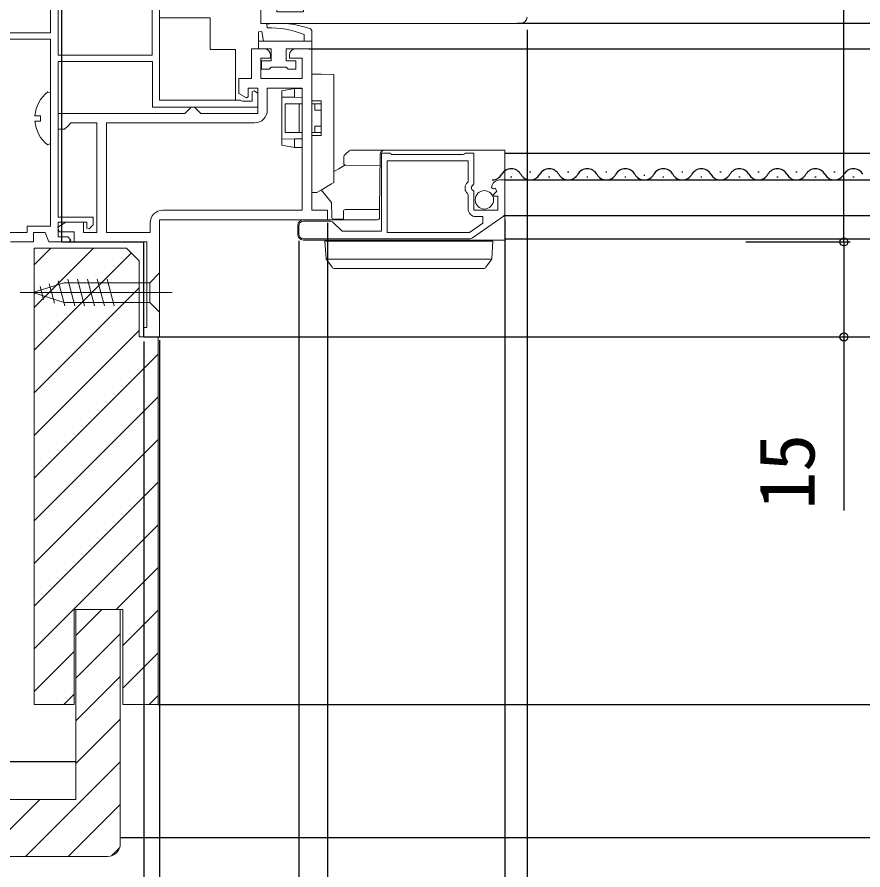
# Model space of a CAD drawing. Units: millimetres, scale not verified. Extents: x -525 to 525, y -783 to 778.
# Drawn here: x -337 to -203.5, y -596.9 to -462.3 of the extents above; entities that cross this region are included whole.
import ezdxf
from ezdxf.enums import TextEntityAlignment as Align

# ---------------------------------------------------------------- set-up
doc = ezdxf.new("R2010")
doc.units = ezdxf.units.MM
doc.header["$LTSCALE"] = 4
for name, color, linetype, lineweight in [('0-3_YKK_11', 7, 'Continuous', 18), ('0-6_YKK_13', 4, 'Continuous', 18), ('0-B_YSS_KE', 3, 'Continuous', 18)]:
    doc.layers.add(name, color=color, linetype=linetype, lineweight=lineweight)
for name, color, linetype in [('0-5_YKK_12', 2, 'Continuous'), ('0-8_YKK_D', 6, 'Continuous'), ('0-A_YSS_K', 3, 'Continuous')]:
    doc.layers.add(name, color=color, linetype=linetype)
doc.styles.add('ＭＳ ゴシック', font='')
doc.styles.get('ＭＳ ゴシック').set_extended_font_data('MS Gothic')

msp = doc.modelspace()

# ---------------------------------------------------------------- linework, layer by layer
at = {"layer": '0-3_YKK_11', "color": 211}
msp.add_line((-322.899, -479), (-299.499, -479), dxfattribs=at)
at = {"layer": '0-3_YKK_11'}
for p, q in [((-265.119, -497.174), (-260.299, -493.809)), ((-292.5, -495.2), (-292.5, -496.6)), ((-287.59, -494.5), (-291.8, -494.5)), ((-291.8, -497.3), (-265.52, -497.3))]:
    msp.add_line(p, q, dxfattribs=at)
for points in [[(-321.426, -424.906), (-321.249, -424.6), (-318.5, -424.6), (-318.5, -424.3), (-298.5, -424.3), (-298.5, -439.375), (-298.312, -439.766), (-298.312, -440.234), (-298.5, -440.624), (-298.5, -446.3), (-296, -446.3), (-296, -443.3), (-291.8, -443.3), (-291.8, -461.5), (-296, -461.5), (-296, -459.3), (-298.5, -459.3), (-298.5, -463.3), (-257.5, -463.3)], [(-262.099, -489.182), (-261.848, -489.393), (-261.529, -489.308), (-261.259, -489.776), (-261.836, -490.353), (-261.734, -490.6), (-261.1, -490.6), (-261.1, -492.8), (-264.9, -492.8), (-264.9, -489.8), (-265.2, -489.5), (-265.353, -489.171), (-264.9, -488.631), (-264.9, -483.8), (-266.227, -483.8), (-266.4, -483.9), (-266.573, -484), (-277.827, -484), (-278, -483.9), (-278.173, -483.8), (-279.5, -483.8), (-279.5, -496.1), (-285.7, -496.1), (-287.095, -494.705)], [(-265.614, -496.3), (-278.6, -496.3), (-278.6, -485), (-265.8, -485), (-265.8, -488.304), (-266.043, -488.593)], [(-260, -493.235), (-260, -488), (-260.804, -488)], [(-265.907, -490.143), (-265.8, -490.372), (-265.8, -492.6)], [(-264.6, -493.8), (-263.5, -493.8), (-263.5, -494.824), (-265.614, -496.3)]]:
    msp.add_lwpolyline(points, dxfattribs=at)
at = {"layer": '0-3_YKK_11', "color": 211}
for points in [[(-330.499, -428.3), (-330.499, -468.3), (-315.699, -468.3), (-315.699, -460.214)], [(-342.999, -497.5), (-342.999, -463.6), (-341.999, -463.6), (-341.999, -464.8), (-331.699, -464.8), (-331.699, -440.3)], [(-314.499, -445.458), (-314.499, -475.4), (-301.799, -475.4), (-301.559, -475.52), (-301.399, -475.6), (-299.899, -475.6), (-299.899, -474.127), (-299.599, -473.954), (-298.999, -474.3), (-298.999, -476.5), (-315.599, -476.5), (-315.599, -469.3), (-330.499, -469.3), (-330.499, -493.9), (-324.999, -493.9), (-324.999, -495.1), (-325.622, -495.754), (-325.999, -495.603), (-325.999, -494.7), (-330.499, -494.7), (-330.499, -497), (-328.999, -497), (-328.499, -497.5), (-328.799, -497.8), (-331.999, -497.8), (-332.545, -496.3), (-334.399, -496.3), (-334.399, -497.8), (-338.041, -497.8)], [(-297.999, -467.3), (-299.999, -467.3), (-299.999, -472), (-301.999, -472), (-301.999, -474.354), (-300.799, -475.046), (-300.499, -474.873), (-300.499, -473.5), (-298.999, -473.5), (-298.999, -477.5), (-307.999, -477.5), (-308.499, -477), (-308.999, -476.5), (-309.499, -476.5), (-309.999, -477), (-310.499, -477.5), (-330.499, -477.5), (-330.499, -480), (-329.499, -480), (-328.999, -479.5), (-328.499, -479), (-324.399, -479), (-324.399, -496.3), (-326.499, -496.3), (-326.499, -494.7), (-329.299, -494.7), (-330.567, -495.456), (-330.362, -496.2), (-327.999, -496.2), (-327.999, -497.8), (-316.5, -497.8), (-316.5, -511.3), (-317, -511.3), (-317, -512.8), (-314.5, -512.8), (-314.5, -494.3)], [(-314.5, -494.3), (-287.999, -494.3), (-287.999, -492.8), (-290.499, -492.8), (-290.499, -467.3), (-292.999, -467.3)], [(-293.999, -468.3), (-293.999, -468.8), (-291.999, -468.8), (-291.999, -472), (-298.499, -472), (-298.499, -468.8), (-296.999, -468.8), (-296.999, -468.3)], [(-297.499, -477), (-297.499, -473.5), (-291.999, -473.5), (-291.999, -492.8), (-313.999, -492.8)], [(-315.999, -494.8), (-315.999, -496.3), (-322.899, -496.3), (-322.899, -479)]]:
    msp.add_lwpolyline(points, dxfattribs=at)
msp.add_lwpolyline([(-341.999, -496.3), (-341.999, -465.8), (-331.699, -465.8), (-331.699, -495.3), (-335.399, -495.3), (-335.399, -496.3)], close=True, dxfattribs=at)
at = {"layer": '0-3_YKK_11'}
for centre, radius, start, end in [((-257.5, -462.3), 1, 270.00001, 359.99999), ((-265.2, -489.3), 1.1, 139.99999, 229.99481), ((-260.804, -489.3), 1.3, 89.99998, 174.7841), ((-264.6, -492.6), 1.2, 180.00001, 269.99999), ((-260.7, -493.235), 0.7, 304.91937, 359.99998), ((-291.8, -495.2), 0.7, 90.00001, 179.99999), ((-287.59, -495.2), 0.7, 45.00004, 90.00003), ((-291.8, -496.6), 0.7, 180.00001, 269.99999), ((-265.52, -496.6), 0.7, 269.99992, 304.91935)]:
    msp.add_arc(centre, radius, start, end, dxfattribs=at)
at = {"layer": '0-3_YKK_11', "color": 211}
for centre, radius, start, end in [((-297.999, -468.3), 1, 0.00001, 89.99999), ((-292.999, -468.3), 1, 90.00001, 179.99999), ((-299.499, -477), 2, 270.00001, 359.99999), ((-313.999, -494.8), 2, 90.00001, 179.99999)]:
    msp.add_arc(centre, radius, start, end, dxfattribs=at)
at = {"layer": '0-5_YKK_12'}
for p, q in [((-329.999, -407.8), (-329.999, -497.8)), ((5.5, -463.3), (-258, -463.3)), ((-290.999, -467.3), (5.5, -467.3)), ((-260, -483.8), (5.5, -483.8)), ((-256.099, -486.74), (-255.899, -486.74)), ((-250.099, -486.74), (-249.899, -486.74)), ((-244.099, -486.74), (-243.899, -486.74)), ((-238.099, -487.24), (-237.899, -487.24)), ((-232.099, -486.74), (-231.899, -486.74)), ((-226.099, -486.74), (-225.899, -486.74)), ((-220.099, -486.74), (-219.899, -486.74)), ((-214.099, -486.74), (-213.899, -486.74)), ((-208.099, -486.74), (-207.899, -486.74)), ((-260, -488), (5.5, -488)), ((-259.099, -487.5), (-258.899, -487.5)), ((-253.099, -487.5), (-252.899, -487.5)), ((-247.099, -487.5), (-246.899, -487.5)), ((-241.099, -487.5), (-240.899, -487.5)), ((-235.099, -487.5), (-234.899, -487.5)), ((-229.099, -487.5), (-228.899, -487.5)), ((-223.099, -487.5), (-222.899, -487.5)), ((-217.099, -487.5), (-216.899, -487.5)), ((-211.099, -487.5), (-210.899, -487.5)), ((-205.099, -487.5), (-204.899, -487.5)), ((-260, -493.6), (5.5, -493.6)), ((-329.999, -497.8), (-317, -497.8)), ((-317, -512.798), (-317, -497.8)), ((-260, -497.3), (5.5, -497.3)), ((-317, -512.798), (-11.09, -512.798))]:
    msp.add_line(p, q, dxfattribs=at)
for centre, start, end in [((-261.999, -486.282), 270, 330.79746), ((-258.999, -487.958), 29.20254, 150.79746), ((-255.999, -486.282), 209.20254, 330.79746), ((-252.999, -487.958), 29.20254, 150.79746), ((-249.999, -486.282), 209.20254, 330.79746), ((-246.999, -487.958), 29.20254, 150.79746), ((-243.999, -486.282), 209.20254, 330.79746), ((-240.999, -487.958), 29.20254, 150.79746), ((-237.999, -486.282), 209.20254, 330.79746), ((-234.999, -487.958), 29.20254, 150.79746), ((-231.999, -486.282), 209.20254, 330.79746), ((-228.999, -487.958), 29.20254, 150.79746), ((-225.999, -486.282), 209.20254, 330.79746), ((-222.999, -487.958), 29.20254, 150.79746), ((-219.999, -486.282), 209.20254, 330.79746), ((-216.999, -487.958), 29.20254, 150.79746), ((-213.999, -486.282), 209.20254, 330.79746), ((-210.999, -487.958), 29.20254, 150.79746), ((-207.999, -486.282), 209.20254, 330.79746), ((-204.999, -487.958), 29.20254, 150.79746)]:
    msp.add_arc(centre, 1.718, start, end, dxfattribs=at)
at = {"layer": '0-6_YKK_13'}
for p, q in [((-297.529, -464.004), (-297.573, -463.407)), ((-290.5, -466.1), (-291.7, -466.1)), ((-293.198, -473.6), (-291.999, -473.6)), ((-332.142, -474.107), (-331.699, -474.324)), ((-291.999, -474.974), (-293.198, -474.963)), ((-288.998, -476), (-289.998, -476)), ((-290.499, -480.5), (-289.998, -480.5)), ((-293.198, -482.6), (-293.198, -481.537)), ((-291.999, -482.9), (-293.198, -482.9)), ((-284.21, -483.3), (-279.01, -483.3)), ((-264.967, -483.3), (-279.01, -483.3)), ((-264.967, -483.3), (-262.84, -483.3)), ((-261.85, -483.3), (-262.84, -483.3)), ((-261.85, -483.3), (-260, -483.3)), ((-260, -483.3), (-260, -483.994)), ((-285.413, -484.296), (-285.418, -484.896)), ((-285.413, -484.296), (-285.413, -484.294)), ((-285.354, -484.154), (-284.988, -483.788)), ((-284.988, -483.788), (-284.705, -483.505)), ((-279.71, -483.994), (-279.787, -492.8)), ((-260, -488), (-260, -483.994)), ((-285.422, -485.396), (-285.418, -484.896)), ((-279.725, -485.745), (-285.125, -485.698)), ((-260, -492.8), (-260, -488)), ((-285.191, -492.702), (-279.786, -492.655)), ((-285.5, -494.3), (-285.497, -493.997)), ((-285.497, -493.997), (-285.489, -493)), ((-279.787, -492.8), (-279.797, -494.003)), ((-260, -493.9), (-260, -492.8)), ((-260, -497.34), (-260, -493.9)), ((-292.7, -495.2), (-292.7, -496.6)), ((-280.097, -494.3), (-291.8, -494.3)), ((-287.03, -494.2), (-285.499, -494.2)), ((-291.8, -497.5), (-265.481, -497.5)), ((-287.4, -497.7), (-262.897, -497.7)), ((-282.385, -497.7), (-282.384, -497.5)), ((-262.897, -497.7), (-261.898, -497.7)), ((-261.898, -497.7), (-262.065, -500.415)), ((-288.214, -500.503), (-262.083, -500.503)), ((-288.164, -500.59), (-288.175, -500.574)), ((-287.285, -501.795), (-288.164, -500.59)), ((-262.133, -500.59), (-263.012, -501.795)), ((-262.122, -500.574), (-262.133, -500.59)), ((-286.477, -502), (-286.881, -502)), ((-263.82, -502), (-286.477, -502)), ((-263.416, -502), (-263.82, -502)), ((-332.804, -506.91), (-333.353, -504.86)), ((-331.108, -507.445), (-331.921, -504.409)), ((-329.433, -507.898), (-330.489, -503.957)), ((-327.88, -507.898), (-329.006, -503.698)), ((-326.327, -507.898), (-327.453, -503.698)), ((-324.774, -507.898), (-325.9, -503.698)), ((-323.221, -507.898), (-324.347, -503.698)), ((-321.669, -507.898), (-322.794, -503.698)), ((-316.05, -507.348), (-316.05, -504.248)), ((-336.5, -505.799), (-312.5, -505.798))]:
    msp.add_line(p, q, dxfattribs=at)
for points in [[(-314.499, -462.4), (-314.499, -475.4), (-302.499, -475.4), (-302.499, -467.4), (-306.499, -467.4), (-306.499, -462.4)], [(-286.998, -488.441), (-286.998, -471.361), (-288.994, -471.326), (-290.498, -471.3), (-290.498, -471.8), (-290.498, -475.5), (-288.998, -475.5), (-288.998, -481), (-290.498, -481), (-290.498, -489.7), (-290.498, -490), (-289.673, -489.986), (-288.851, -489.511), (-287.345, -488.641)], [(-292.447, -476), (-292.447, -480.5), (-291.998, -480.5), (-291.998, -476)], [(-316.05, -504.248), (-329.584, -504.248), (-334.5, -505.799), (-329.584, -507.348), (-316.05, -507.348), (-314.5, -508.898), (-314.5, -502.698)]]:
    msp.add_lwpolyline(points, close=True, dxfattribs=at)
for points in [[(-290.7, -464.148), (-290.5, -464.431), (-290.5, -466.3), (-290.5, -467.3), (-294.5, -467.3), (-294.5, -469.2), (-293, -469.2), (-293, -470.5), (-294.2, -470.5), (-294.5, -470.2), (-296.9, -470.2), (-297.2, -470.5), (-298.4, -470.5), (-298.4, -469.2), (-296.9, -469.2), (-296.9, -467.3), (-298.9, -467.3), (-298.9, -466.1), (-298.1, -466.1), (-298.348, -464.579), (-298.9, -464.624), (-298.9, -466.1)], [(-298.1, -466.1), (-291.7, -466.1), (-291.7, -465.038)], [(-293.198, -473.9), (-293.198, -474.963), (-295.198, -474.946), (-295.198, -474.248), (-295.198, -473.953), (-293.199, -473.6)], [(-331.699, -474.324), (-331.699, -482.276), (-332.142, -482.493)], [(-295.198, -474.946), (-295.198, -475.246), (-295.198, -481.254), (-295.198, -481.554)], [(-292.447, -476), (-294.698, -476), (-294.698, -480.5), (-292.447, -480.5)], [(-288.998, -477), (-289.998, -477), (-289.998, -476), (-290.499, -476)], [(-334.182, -478.725), (-333.299, -478.725), (-333.299, -477.875), (-334.182, -477.875)], [(-288.998, -480.5), (-289.998, -480.5), (-289.998, -479.5), (-288.998, -479.5)], [(-293.199, -482.9), (-295.198, -482.547), (-295.198, -482.252), (-295.198, -481.554), (-293.198, -481.537), (-291.999, -481.526)], [(-287, -486.705), (-286.221, -486.242), (-285.254, -485.668)], [(-288.989, -489.59), (-287.35, -491.575), (-287.33, -493.903)], [(-288.232, -500.415), (-288.398, -497.7), (-287.4, -497.7)], [(-265.481, -497.5), (-260, -497.5), (-260, -497.34)]]:
    msp.add_lwpolyline(points, dxfattribs=at)
msp.add_circle((-263.25, -491.151), 1.45, dxfattribs=at)
for centre, radius, start, end in [((-295.701, -478.29), 15, 70.52394, 97.17038), ((-297.181, -479), 15, 68.56563, 91.3277), ((-328.899, -478.3), 5.3, 127.71407, 175.4006), ((-328.899, -478.3), 5.3, 184.59944, 232.28591), ((-284.21, -484), 0.7, 90, 135), ((-279.01, -484), 0.7, 90, 179.5), ((-285.213, -484.296), 0.2, 135, 179.5), ((-285.122, -485.398), 0.3, 179.5, 269.5), ((-285.189, -493.002), 0.3, 90.5, 179.5), ((-287.03, -493.9), 0.3, 180.4999, 270), ((-280.097, -494), 0.3, 270, 359.5), ((-291.8, -495.2), 0.9, 90, 180), ((-291.8, -496.6), 0.9, 180, 270), ((-281.195, -497.8), 0.3, 19.47122, 90), ((-267.405, -497.8), 0.3, 90, 160.52878), ((-287.933, -500.397), 0.3, 183.5, 216.09486), ((-262.364, -500.397), 0.3, 323.90514, 356.5), ((-286.881, -501.5), 0.5, 216.09486, 270), ((-263.416, -501.5), 0.5, 270, 323.90514)]:
    msp.add_arc(centre, radius, start, end, dxfattribs=at)
for centre, major_axis, ratio, start_param, end_param in [((-293.172, -473.9), (-0.026, 0.3), 0.086179, 0.0075396, 1.5481776), ((-294.9, -473.9), (-1.701, 0), 0.176327, 3.1415927, 3.1566718), ((-293.172, -482.6), (0.026, 0.3), 0.086179, 1.593415, 3.1340531), ((-294.9, -482.6), (1.701, 0), 0.176327, 6.2681062, 6.2831853)]:
    msp.add_ellipse(centre, major_axis=major_axis, ratio=ratio, start_param=start_param, end_param=end_param, dxfattribs=at)
at = {"layer": '0-8_YKK_D'}
for p, q in [((-206.5, -497.8), (-206.5, -407.8)), ((-256.499, -464.3), (-256.499, -635.8)), ((-287.999, -494.8), (-287.999, -635.8)), ((-287.999, -494.8), (-287.999, -635.8)), ((-260, -494.235), (-260, -655.8)), ((-292.5, -497.6), (-292.5, -675.8)), ((-292.5, -497.6), (-292.5, -655.8)), ((-292.5, -497.6), (-292.5, -675.8)), ((-221.989, -497.8), (-205.5, -497.8)), ((-221.989, -497.8), (-205.5, -497.8)), ((-221.989, -512.8), (-205.5, -512.8)), ((-317, -513.5), (-317, -675.8)), ((-314.5, -513.3), (-314.5, -695.8)), ((-314.5, -513.3), (-314.5, -675.8)), ((-314.5, -513.3), (-314.5, -675.8)), ((-314.5, -513.3), (-314.5, -635.8)), ((-314.5, -513.3), (-314.5, -695.8))]:
    msp.add_line(p, q, dxfattribs=at)
msp.add_lwpolyline([(-206.5, -497.8), (-206.5, -512.8), (-206.5, -540.214)], dxfattribs=at)
for centre in [(-206.5, -497.8), (-206.5, -497.8), (-206.5, -512.8)]:
    msp.add_circle(centre, 0.637, dxfattribs=at)
at = {"layer": '0-A_YSS_K'}
for p, q in [((-314.7, -570.8), (3.838, -570.8)), ((-347.999, -579.803), (-327.7, -579.803)), ((-320.7, -591.8), (5.101, -591.8))]:
    msp.add_line(p, q, dxfattribs=at)
at = {"layer": '0-B_YSS_KE'}
for p, q in [((-334.3, -501.418), (-331.682, -498.8)), ((-334.3, -508.153), (-324.947, -498.8)), ((-334.3, -514.888), (-318.956, -499.544)), ((-334.3, -521.624), (-317.7, -505.024)), ((-334.3, -528.359), (-317.7, -511.759)), ((-334.3, -535.094), (-314.7, -515.494)), ((-334.3, -541.829), (-314.7, -522.229)), ((-334.3, -548.564), (-314.7, -528.964)), ((-334.3, -555.3), (-314.7, -535.7)), ((-334.3, -562.035), (-314.7, -542.435)), ((-321.33, -555.8), (-314.7, -549.17)), ((-327.7, -559.906), (-323.594, -555.8)), ((-320.3, -561.505), (-314.7, -555.905)), ((-327.7, -566.641), (-320.7, -559.641)), ((-334.3, -568.77), (-328, -562.47)), ((-320.3, -568.24), (-314.7, -562.64)), ((-327.7, -573.376), (-320.7, -566.376)), ((-329.595, -570.8), (-328, -569.205)), ((-316.125, -570.8), (-314.7, -569.375)), ((-327.7, -580.111), (-320.7, -573.111)), ((-335.653, -594.8), (-320.7, -579.847)), ((-342.389, -594.8), (-333.389, -585.8)), ((-328.918, -594.8), (-320.7, -586.582)), ((-322.087, -594.704), (-320.796, -593.413)), ((-408.7, -594.8), (-322.7, -594.8))]:
    msp.add_line(p, q, dxfattribs=at)
msp.add_lwpolyline([(-334.3, -570.8), (-334.3, -498.8), (-319.7, -498.8), (-317.7, -500.8), (-317.7, -512.8), (-314.7, -512.8), (-314.7, -570.8), (-320.3, -570.8), (-320.3, -555.8), (-328, -555.8), (-328, -570.8)], close=True, dxfattribs=at)
msp.add_lwpolyline([(-320.7, -592.8), (-320.7, -555.8), (-327.7, -555.8), (-327.7, -585.8), (-403.7, -585.8), (-403.7, -569.8), (-410.7, -569.8), (-410.7, -592.8)], dxfattribs=at)
msp.add_arc((-322.7, -592.8), 2, 270.00001, 359.99999, dxfattribs=at)

# ---------------------------------------------------------------- texts
at = {"layer": '0-8_YKK_D', "style": 'ＭＳ ゴシック'}
msp.add_text('15', height=8.798, rotation=90, dxfattribs=at).set_placement((-208.5, -540.055), align=Align.BOTTOM_LEFT)

doc.saveas('drawing.dxf')
